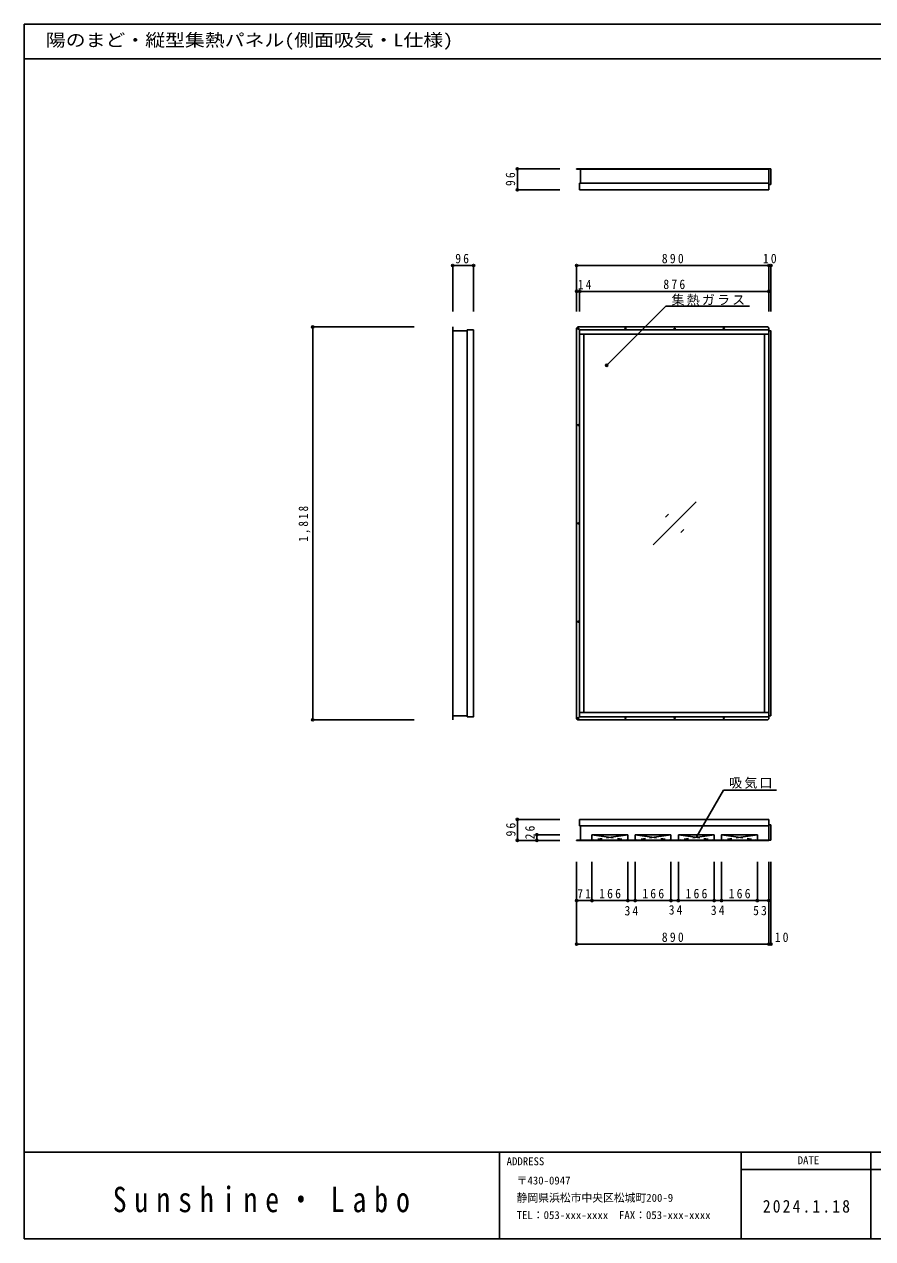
# Model space of a CAD drawing. Units: millimetres at full size, sheet at 1:20. Extents: x -3790 to 4290, y -2713 to 2907.
# Drawn here: x -3790 to 139, y -2713 to 2907 of the extents above; entities that cross this region are included whole.
import ezdxf
from ezdxf.enums import TextEntityAlignment as Align

# ---------------------------------------------------------------- set-up
doc = ezdxf.new("R2010")
doc.units = ezdxf.units.MM
doc.header["$LTSCALE"] = 20
doc.header["$PDMODE"] = 32
doc.header["$PDSIZE"] = 10
doc.linetypes.add('CHAIN1', pattern=[8, 5, -1, 1, -1])
doc.layers.add('0-1', color=4, linetype='Continuous')
doc.layers.add('F-0', color=2, linetype='Continuous')
doc.styles.add('ＭＳ ゴシック', font='')
doc.styles.add('ＭＳ 明朝', font='')
doc.styles.get('ＭＳ ゴシック').set_extended_font_data('MS Gothic')
doc.styles.get('ＭＳ 明朝').set_extended_font_data('MS Mincho')

msp = doc.modelspace()

# ---------------------------------------------------------------- linework, layer by layer
at = {"layer": '0-1'}
for p, q in [((-1506.48, 2237.57), (-1506.48, 2140.57)), ((-1506.48, 2237.57), (-1310.3, 2237.57)), ((-1506.48, 2140.57), (-1310.3, 2140.57)), ((-1709.21, 1790.13), (-1806.21, 1790.13)), ((-1806.21, 1790.13), (-1806.21, 1578.07)), ((-1709.21, 1790.13), (-1709.21, 1578.07)), ((-1232.21, 1790.13), (-1232.21, 1578.07)), ((-1232.21, 1790.13), (-342.21, 1790.13)), ((-342.21, 1790.13), (-342.21, 1578.07)), ((-342.21, 1790.13), (-332.21, 1790.13)), ((-332.21, 1790.13), (-332.21, 1578.07)), ((-1232.21, 1670.7), (-1218.21, 1670.7)), ((-1232.21, 1670.7), (-1232.21, 1578.07)), ((-1218.21, 1670.7), (-1218.21, 1578.07)), ((-1218.21, 1670.7), (-342.21, 1670.7)), ((-342.21, 1670.7), (-342.21, 1578.07)), ((-1092.87, 1328.42), (-818.97, 1602.32)), ((-818.97, 1602.32), (-431.89, 1602.32)), ((-2454.44, -312.16), (-2454.44, 1505.84)), ((-2454.44, 1505.84), (-1984.53, 1505.84)), ((-1227.21, 1505.84), (-1232.21, 1500.84)), ((-1232.21, -307.16), (-1232.21, 1500.84)), ((-1227.21, 1505.84), (-347.21, 1505.84)), ((-347.21, 1505.84), (-342.21, 1500.84)), ((-342.21, 1500.84), (-342.21, 1487.84)), ((-878.21, 496.84), (-678.21, 696.84)), ((-820.64, 625.13), (-806.5, 639.27)), ((-749.93, 554.42), (-735.79, 568.56)), ((-2454.44, -312.16), (-1984.53, -312.16)), ((-1232.21, -307.16), (-1227.21, -312.16)), ((-347.21, -312.16), (-1227.21, -312.16)), ((-347.21, -312.16), (-342.21, -307.16)), ((-342.21, -307.16), (-342.21, -294.16)), ((-678.21, -856.58), (-551.48, -637.06)), ((-551.48, -637.06), (-306.48, -637.06)), ((-1506.48, -773.08), (-1310.3, -773.08)), ((-1506.48, -870.08), (-1506.48, -773.08)), ((-1506.48, -870.08), (-1310.3, -870.08)), ((-1416.75, -870.08), (-1416.75, -844.08)), ((-1416.75, -844.08), (-1310.3, -844.08)), ((-1416.75, -870.08), (-1310.3, -870.08)), ((-1232.21, -1350.52), (-1232.21, -970.04)), ((-1232.21, -1148.7), (-1232.21, -970.04)), ((-1161.21, -1148.7), (-1161.21, -970.04)), ((-995.21, -1148.7), (-995.21, -970.04)), ((-961.21, -1148.7), (-961.21, -970.04)), ((-795.21, -1148.7), (-795.21, -970.04)), ((-761.21, -1148.7), (-761.21, -970.04)), ((-595.21, -1148.7), (-595.21, -970.04)), ((-561.21, -1148.7), (-561.21, -970.04)), ((-395.21, -1148.7), (-395.21, -970.04)), ((-342.21, -1350.52), (-342.21, -970.04)), ((-342.21, -1148.7), (-342.21, -970.04)), ((-332.21, -1350.52), (-332.21, -970.04)), ((-1232.21, -1148.7), (-1161.21, -1148.7)), ((-1161.21, -1148.7), (-995.21, -1148.7)), ((-995.21, -1148.7), (-961.21, -1148.7)), ((-961.21, -1148.7), (-795.21, -1148.7)), ((-795.21, -1148.7), (-761.21, -1148.7)), ((-761.21, -1148.7), (-595.21, -1148.7)), ((-595.21, -1148.7), (-561.21, -1148.7)), ((-561.21, -1148.7), (-395.21, -1148.7)), ((-395.21, -1148.7), (-342.21, -1148.7)), ((-1232.21, -1350.52), (-342.21, -1350.52)), ((-342.21, -1350.52), (-332.21, -1350.52))]:
    msp.add_line(p, q, dxfattribs=at)
at = {"layer": '0-1', "color": 7}
for p, q in [((-1232.21, 2236.57), (-1232.21, 2237.57)), ((-1232.21, 2237.57), (-342.21, 2237.57)), ((-1232.21, 2237.07), (-332.21, 2237.07)), ((-1214.21, 2170.57), (-1214.21, 2236.57)), ((-342.21, 2140.57), (-342.21, 2236.57)), ((-332.21, 2165.07), (-332.21, 2237.07)), ((-1218.21, 2140.57), (-1218.21, 2170.57)), ((-1218.21, 2170.57), (-342.21, 2170.57)), ((-1218.21, 2140.57), (-342.21, 2140.57)), ((-342.21, 2165.07), (-332.21, 2165.07)), ((-1806.21, 1505.84), (-1806.21, -312.16)), ((-1805.21, 1505.84), (-1806.21, 1505.84)), ((-1805.71, 1505.84), (-1805.71, -312.16)), ((-1805.21, 1505.84), (-1805.21, -312.16)), ((-1739.21, 1487.84), (-1805.21, 1487.84)), ((-1739.21, 1491.84), (-1739.21, -298.16)), ((-1709.21, 1491.84), (-1739.21, 1491.84)), ((-1218.21, 1491.84), (-1218.21, -298.16)), ((-1218.21, 1491.84), (-342.21, 1491.84)), ((-1218.21, 1471.84), (-342.21, 1471.84)), ((-1198.21, 1471.84), (-1198.21, -278.16)), ((-362.21, 1471.84), (-362.21, -278.16)), ((-342.21, 1491.84), (-342.21, -298.16)), ((-1218.21, -278.16), (-342.21, -278.16)), ((-1805.21, -312.16), (-1806.21, -312.16)), ((-1739.21, -294.16), (-1805.21, -294.16)), ((-1218.21, -298.16), (-342.21, -298.16)), ((-342.21, -293.66), (-332.21, -293.66)), ((-1218.21, -773.08), (-1218.21, -803.08)), ((-1218.21, -773.08), (-342.21, -773.08)), ((-342.21, -773.08), (-342.21, -869.08)), ((-1218.21, -803.08), (-342.21, -803.08)), ((-1214.21, -803.08), (-1214.21, -869.08)), ((-342.21, -797.58), (-332.21, -797.58)), ((-332.21, -797.58), (-332.21, -869.58)), ((-1232.21, -869.08), (-1232.21, -870.08)), ((-1232.21, -869.58), (-332.21, -869.58)), ((-1232.21, -870.08), (-342.21, -870.08)), ((-1161.21, -844.08), (-995.21, -844.08)), ((-1161.21, -869.08), (-1161.21, -844.08)), ((-995.21, -869.08), (-995.21, -844.08)), ((-961.21, -844.08), (-795.21, -844.08)), ((-961.21, -869.08), (-961.21, -844.08)), ((-795.21, -869.08), (-795.21, -844.08)), ((-761.21, -844.08), (-595.21, -844.08)), ((-761.21, -869.08), (-761.21, -844.08)), ((-595.21, -869.08), (-595.21, -844.08)), ((-395.21, -869.08), (-395.21, -844.08))]:
    msp.add_line(p, q, dxfattribs=at)
at = {"layer": '0-1', "linetype": 'CHAIN1'}
for p, q in [((-1161.21, -844.08), (-995.21, -869.08)), ((-995.21, -844.08), (-1161.21, -869.08)), ((-961.21, -844.08), (-795.21, -869.08)), ((-795.21, -844.08), (-961.21, -869.08)), ((-761.21, -844.08), (-595.21, -869.08)), ((-595.21, -844.08), (-761.21, -869.08)), ((-561.21, -844.08), (-395.21, -869.08)), ((-395.21, -844.08), (-561.21, -869.08))]:
    msp.add_line(p, q, dxfattribs=at)
at = {"layer": '0-1', "color": 7}
for points in [[(-1232.21, 2236.57), (-342.21, 2236.57), (-342.21, 2237.57)], [(-1709.21, 1491.84), (-1709.21, -298.16), (-1739.21, -298.16)], [(-342.21, 1487.34), (-332.21, 1487.34), (-332.21, -293.66)], [(-1232.21, -869.08), (-342.21, -869.08), (-342.21, -870.08)], [(-561.21, -869.08), (-561.21, -844.08), (-395.21, -844.08)]]:
    msp.add_lwpolyline(points, dxfattribs=at)
at = {"layer": '0-1'}
for centre in [(-1224.21, 1497.84), (-1005.71, 1497.84), (-778.21, 1497.84), (-550.71, 1497.84), (-1224.21, 1051.84), (-1224.21, 596.84), (-1224.21, 141.84), (-1224.21, -304.16), (-1005.71, -304.16), (-778.21, -304.16), (-550.71, -304.16)]:
    msp.add_circle(centre, 2.5, dxfattribs=at)
at = {"layer": '0-1', "color": 5}
for p in [(-1506.48, 2237.57), (-1506.48, 2140.57), (-1806.21, 1790.13), (-1709.21, 1790.13), (-1232.21, 1790.13), (-342.21, 1790.13), (-332.21, 1790.13), (-1232.21, 1670.7), (-1218.21, 1670.7), (-342.21, 1670.7), (-2454.44, 1505.84), (-1092.87, 1328.42), (-2454.44, -312.16), (-1506.48, -773.08), (-1416.75, -844.08), (-1506.48, -870.08), (-1416.75, -870.08), (-1232.21, -1148.7), (-1161.21, -1148.7), (-995.21, -1148.7), (-961.21, -1148.7), (-795.21, -1148.7), (-761.21, -1148.7), (-595.21, -1148.7), (-561.21, -1148.7), (-395.21, -1148.7), (-342.21, -1148.7), (-1232.21, -1350.52), (-342.21, -1350.52), (-332.21, -1350.52)]:
    msp.add_point(p, dxfattribs=at)
at = {"layer": 'F-0', "color": 5}
for p, q in [((-3789.95, 2746.54), (4290.05, 2746.54)), ((-3789.95, -2313.46), (4290.05, -2313.46)), ((4290.05, -2713.46), (-3789.95, -2713.46))]:
    msp.add_line(p, q, dxfattribs=at)
at = {"layer": 'F-0'}
for p, q in [((-1589.95, -2713.46), (-1589.95, -2313.46)), ((-469.95, -2713.46), (-469.95, -2313.46)), ((130.05, -2313.46), (130.05, -2713.46)), ((-469.95, -2393.46), (390.05, -2393.46))]:
    msp.add_line(p, q, dxfattribs=at)
at = {"layer": 'F-0', "color": 5}
msp.add_lwpolyline([(-3789.95, -2713.46), (-3789.95, 2906.54), (4290.05, 2906.54)], dxfattribs=at)

# ---------------------------------------------------------------- texts
at = {"layer": '0-1', "color": 7, "char_height": 43.99, "attachment_point": 7, "rotation": 90, "style": 'ＭＳ ゴシック'}
for s, insert in [('\\T1.36;\\W0.9;96', (-1516.25, 2158.04)), ('\\T1.38;\\W0.85;1,818', (-2464.44, 511.84)), ('\\T1.36;\\W0.9;96', (-1514.51, -852.14)), ('\\T1.36;\\W0.9;26', (-1426.05, -865.41))]:
    msp.add_mtext(s, dxfattribs=dict(at, insert=insert))
at = {"layer": '0-1', "color": 7, "char_height": 43.99, "attachment_point": 7, "style": 'ＭＳ ゴシック'}
for s, insert in [('\\T1.36;\\W0.9;96', (-1794.32, 1799.86)), ('\\T1.38;\\W0.9;890', (-837.71, 1800.13)), ('\\T1.36;\\W0.9;10', (-369.71, 1800.13)), ('\\T1.36;\\W0.9;14', (-1226.86, 1680.53)), ('\\T1.38;\\W0.9;876', (-830.71, 1680.7)), ('\\T1.17;集熱ガラス', (-792.76, 1604.62)), ('\\T1.17;吸気口', (-525.84, -631.01)), ('\\T1.36;\\W0.9;71', (-1229.21, -1138.7)), ('\\T1.38;\\W0.9;166', (-1128.21, -1138.7)), ('\\T1.38;\\W0.9;166', (-928.21, -1138.7)), ('\\T1.38;\\W0.9;166', (-728.21, -1138.7)), ('\\T1.38;\\W0.9;166', (-528.21, -1138.7)), ('\\T1.36;\\W0.9;34', (-1010.51, -1218.09)), ('\\T1.36;\\W0.9;34', (-805.75, -1214.13)), ('\\T1.36;\\W0.9;34', (-610.89, -1216.11)), ('\\T1.36;\\W0.9;53', (-415.04, -1217.1)), ('\\T1.38;\\W0.9;890', (-837.71, -1340.52)), ('\\T1.36;\\W0.9;10', (-314.61, -1340.91))]:
    msp.add_mtext(s, dxfattribs=dict(at, insert=insert))
at = {"layer": 'F-0', "color": 7, "style": 'ＭＳ ゴシック', "width": 1.15}
msp.add_text('陽のまど・縦型集熱パネル(側面吸気・L仕様)', height=58.65, dxfattribs=at).set_placement((-3689.95, 2786.54), align=Align.BOTTOM_LEFT)
at = {"layer": 'F-0', "color": 4, "style": 'ＭＳ ゴシック'}
for s, p in [('ADDRESS', (-1556.4, -2384.49)), ('DATE', (-208.6, -2379.72)), ('〒430-0947', (-1509.95, -2473.46)), ('静岡県浜松市中央区松城町200-9', (-1509.95, -2553.46)), ('TEL：053-xxx-xxxx  FAX：053-xxx-xxxx', (-1509.95, -2633.46))]:
    msp.add_text(s, height=36.66, dxfattribs=at).set_placement(p, align=Align.BOTTOM_LEFT)
at = {"layer": 'F-0', "insert": (-3379.89, -2592.82), "char_height": 117.3, "attachment_point": 7, "style": 'ＭＳ 明朝'}
msp.add_mtext('\\T1.58;\\W0.8;Sunshine・Labo', dxfattribs=at)
at = {"layer": 'F-0', "color": 7, "insert": (-369.95, -2593.46), "char_height": 58.65, "attachment_point": 7, "style": 'ＭＳ ゴシック'}
msp.add_mtext('\\T1.28;\\W0.9;2024.1.18', dxfattribs=at)

doc.saveas('drawing.dxf')
